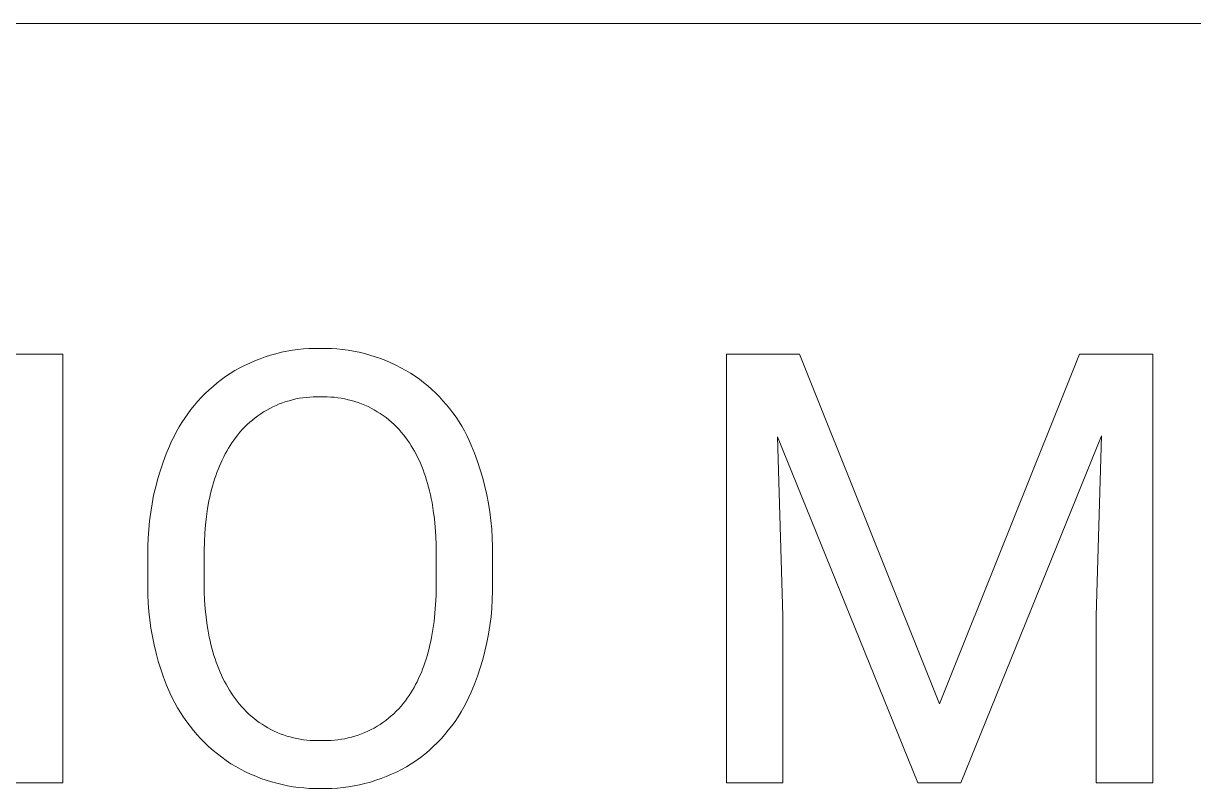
# Model space of a CAD drawing. Header units: millimetres. Extents: x 430 to 4403, y -1522 to 1254.
# Drawn here: x 3274.1 to 3376.9, y -1145.3 to -1078.1 of the extents above; entities that cross this region are included whole.
import ezdxf

# ---------------------------------------------------------------- set-up
doc = ezdxf.new("R2010")
doc.units = ezdxf.units.MM
doc.header["$MEASUREMENT"] = 0
doc.layers.add('Domyślny', color=7, linetype='Continuous', true_color=0x000000)

msp = doc.modelspace()

# ---------------------------------------------------------------- linework, layer by layer
at = {"layer": 'Domyślny', "color": 18, "lineweight": 15, "true_color": 0x000000}
for p, q in [((4399.22, -1078.09), (2901.53, -1078.09)), ((3297.25, -1106.89), (3297.73, -1106.8)), ((3297.73, -1106.8), (3298.22, -1106.74)), ((3298.22, -1106.74), (3298.7, -1106.69)), ((3298.7, -1106.69), (3299.19, -1106.65)), ((3299.19, -1106.65), (3299.68, -1106.64)), ((3299.68, -1106.64), (3300.17, -1106.64)), ((3300.17, -1106.64), (3300.67, -1106.64)), ((3300.67, -1106.64), (3301.16, -1106.65)), ((3301.16, -1106.65), (3301.65, -1106.69)), ((3301.65, -1106.69), (3302.14, -1106.73)), ((3302.14, -1106.73), (3302.62, -1106.8)), ((3302.62, -1106.8), (3303.11, -1106.88)), ((3272.62, -1107.15), (3277.56, -1107.15)), ((3277.56, -1107.15), (3277.56, -1144.78)), ((3293.99, -1107.92), (3294.44, -1107.72)), ((3294.44, -1107.72), (3294.89, -1107.54)), ((3294.89, -1107.54), (3295.35, -1107.38)), ((3295.35, -1107.38), (3295.82, -1107.23)), ((3295.82, -1107.23), (3296.29, -1107.1)), ((3296.29, -1107.1), (3296.77, -1106.98)), ((3296.77, -1106.98), (3297.25, -1106.89)), ((3303.11, -1106.88), (3303.59, -1106.98)), ((3303.59, -1106.98), (3304.07, -1107.09)), ((3304.07, -1107.09), (3304.54, -1107.22)), ((3304.54, -1107.22), (3305.01, -1107.37)), ((3305.01, -1107.37), (3305.48, -1107.53)), ((3305.48, -1107.53), (3305.93, -1107.71)), ((3305.93, -1107.71), (3306.39, -1107.9)), ((3335.86, -1144.78), (3335.86, -1107.15)), ((3335.86, -1107.15), (3342.26, -1107.15)), ((3342.26, -1107.15), (3354.56, -1137.85)), ((3354.56, -1137.85), (3366.86, -1107.15)), ((3366.86, -1107.15), (3373.3, -1107.15)), ((3373.3, -1107.15), (3373.3, -1144.78)), ((3291.87, -1109.11), (3292.26, -1108.85)), ((3292.26, -1108.85), (3292.68, -1108.59)), ((3292.68, -1108.59), (3293.11, -1108.35)), ((3293.11, -1108.35), (3293.54, -1108.13)), ((3293.54, -1108.13), (3293.99, -1107.92)), ((3306.39, -1107.9), (3306.83, -1108.11)), ((3306.83, -1108.11), (3307.27, -1108.33)), ((3307.27, -1108.33), (3307.7, -1108.57)), ((3307.7, -1108.57), (3308.12, -1108.82)), ((3308.12, -1108.82), (3308.51, -1109.08)), ((3290.77, -1109.97), (3291.13, -1109.67)), ((3291.13, -1109.67), (3291.5, -1109.38)), ((3291.5, -1109.38), (3291.87, -1109.11)), ((3308.51, -1109.08), (3308.89, -1109.35)), ((3308.89, -1109.35), (3309.26, -1109.63)), ((3309.26, -1109.63), (3309.62, -1109.93)), ((3309.62, -1109.93), (3309.97, -1110.24)), ((3289.43, -1111.28), (3289.75, -1110.93)), ((3289.75, -1110.93), (3290.08, -1110.6)), ((3290.08, -1110.6), (3290.42, -1110.28)), ((3290.42, -1110.28), (3290.77, -1109.97)), ((3298.95, -1110.94), (3298.65, -1110.97)), ((3299.26, -1110.91), (3298.95, -1110.94)), ((3299.56, -1110.9), (3299.26, -1110.91)), ((3299.87, -1110.89), (3299.56, -1110.9)), ((3300.17, -1110.9), (3299.87, -1110.89)), ((3300.48, -1110.89), (3300.17, -1110.9)), ((3300.79, -1110.89), (3300.48, -1110.89)), ((3301.1, -1110.91), (3300.79, -1110.89)), ((3301.41, -1110.93), (3301.1, -1110.91)), ((3301.72, -1110.97), (3301.41, -1110.93)), ((3309.97, -1110.24), (3310.31, -1110.55)), ((3310.31, -1110.55), (3310.64, -1110.88)), ((3310.64, -1110.88), (3310.96, -1111.23)), ((3288.83, -1111.99), (3289.13, -1111.63)), ((3289.13, -1111.63), (3289.43, -1111.28)), ((3295.74, -1111.91), (3295.48, -1112.05)), ((3296.02, -1111.77), (3295.74, -1111.91)), ((3296.3, -1111.64), (3296.02, -1111.77)), ((3296.58, -1111.52), (3296.3, -1111.64)), ((3296.86, -1111.41), (3296.58, -1111.52)), ((3297.15, -1111.31), (3296.86, -1111.41)), ((3297.45, -1111.23), (3297.15, -1111.31)), ((3297.74, -1111.15), (3297.45, -1111.23)), ((3298.04, -1111.08), (3297.74, -1111.15)), ((3298.34, -1111.02), (3298.04, -1111.08)), ((3298.65, -1110.97), (3298.34, -1111.02)), ((3302.02, -1111.01), (3301.72, -1110.97)), ((3302.33, -1111.07), (3302.02, -1111.01)), ((3302.63, -1111.14), (3302.33, -1111.07)), ((3302.93, -1111.21), (3302.63, -1111.14)), ((3303.23, -1111.3), (3302.93, -1111.21)), ((3303.52, -1111.4), (3303.23, -1111.3)), ((3303.81, -1111.51), (3303.52, -1111.4)), ((3304.1, -1111.63), (3303.81, -1111.51)), ((3304.38, -1111.75), (3304.1, -1111.63)), ((3304.65, -1111.89), (3304.38, -1111.75)), ((3304.93, -1112.04), (3304.65, -1111.89)), ((3310.96, -1111.23), (3311.26, -1111.58)), ((3311.26, -1111.58), (3311.56, -1111.94)), ((3311.56, -1111.94), (3311.84, -1112.31)), ((3288.03, -1113.14), (3288.28, -1112.75)), ((3288.28, -1112.75), (3288.55, -1112.37)), ((3288.55, -1112.37), (3288.83, -1111.99)), ((3294.22, -1112.93), (3293.99, -1113.13)), ((3294.46, -1112.73), (3294.22, -1112.93)), ((3294.7, -1112.55), (3294.46, -1112.73)), ((3294.96, -1112.38), (3294.7, -1112.55)), ((3295.21, -1112.21), (3294.96, -1112.38)), ((3295.48, -1112.05), (3295.21, -1112.21)), ((3305.19, -1112.2), (3304.93, -1112.04)), ((3305.45, -1112.36), (3305.19, -1112.2)), ((3305.71, -1112.54), (3305.45, -1112.36)), ((3305.96, -1112.72), (3305.71, -1112.54)), ((3306.2, -1112.92), (3305.96, -1112.72)), ((3306.43, -1113.12), (3306.2, -1112.92)), ((3311.84, -1112.31), (3312.11, -1112.69)), ((3312.11, -1112.69), (3312.37, -1113.08)), ((3287.34, -1114.36), (3287.55, -1113.95)), ((3287.55, -1113.95), (3287.78, -1113.54)), ((3287.78, -1113.54), (3288.03, -1113.14)), ((3293.13, -1114), (3292.94, -1114.24)), ((3293.33, -1113.77), (3293.13, -1114)), ((3293.54, -1113.55), (3293.33, -1113.77)), ((3293.76, -1113.33), (3293.54, -1113.55)), ((3293.99, -1113.13), (3293.76, -1113.33)), ((3306.66, -1113.33), (3306.43, -1113.12)), ((3306.88, -1113.54), (3306.66, -1113.33)), ((3307.1, -1113.77), (3306.88, -1113.54)), ((3307.3, -1114), (3307.1, -1113.77)), ((3307.5, -1114.24), (3307.3, -1114)), ((3312.37, -1113.08), (3312.61, -1113.48)), ((3312.61, -1113.48), (3312.84, -1113.88)), ((3312.84, -1113.88), (3313.05, -1114.3)), ((3286.94, -1115.21), (3287.13, -1114.78)), ((3287.13, -1114.78), (3287.34, -1114.36)), ((3292.42, -1114.94), (3292.27, -1115.17)), ((3292.59, -1114.71), (3292.42, -1114.94)), ((3292.75, -1114.48), (3292.59, -1114.71)), ((3292.94, -1114.24), (3292.75, -1114.48)), ((3307.69, -1114.48), (3307.5, -1114.24)), ((3307.85, -1114.71), (3307.69, -1114.48)), ((3308.01, -1114.94), (3307.85, -1114.71)), ((3308.17, -1115.18), (3308.01, -1114.94)), ((3313.05, -1114.3), (3313.26, -1114.72)), ((3313.26, -1114.72), (3313.44, -1115.14)), ((3352.65, -1144.78), (3340.33, -1114.39)), ((3340.33, -1114.39), (3340.82, -1130.12)), ((3368.8, -1114.31), (3356.44, -1144.78)), ((3368.34, -1130.12), (3368.8, -1114.31)), ((3286.38, -1116.62), (3286.65, -1115.91)), ((3286.65, -1115.91), (3286.94, -1115.21)), ((3291.83, -1115.91), (3291.7, -1116.17)), ((3291.97, -1115.66), (3291.83, -1115.91)), ((3292.12, -1115.41), (3291.97, -1115.66)), ((3292.27, -1115.17), (3292.12, -1115.41)), ((3308.32, -1115.42), (3308.17, -1115.18)), ((3308.46, -1115.67), (3308.32, -1115.42)), ((3308.6, -1115.93), (3308.46, -1115.67)), ((3308.73, -1116.19), (3308.6, -1115.93)), ((3313.44, -1115.14), (3313.73, -1115.85)), ((3313.73, -1115.85), (3313.99, -1116.56)), ((3286.14, -1117.34), (3286.38, -1116.62)), ((3291.32, -1116.98), (3291.21, -1117.26)), ((3291.44, -1116.71), (3291.32, -1116.98)), ((3291.57, -1116.44), (3291.44, -1116.71)), ((3291.7, -1116.17), (3291.57, -1116.44)), ((3308.86, -1116.46), (3308.73, -1116.19)), ((3308.98, -1116.73), (3308.86, -1116.46)), ((3309.1, -1117.01), (3308.98, -1116.73)), ((3309.22, -1117.3), (3309.1, -1117.01)), ((3313.99, -1116.56), (3314.24, -1117.29)), ((3285.73, -1118.79), (3285.92, -1118.06)), ((3285.92, -1118.06), (3286.14, -1117.34)), ((3290.9, -1118.13), (3290.8, -1118.44)), ((3291, -1117.84), (3290.9, -1118.13)), ((3291.1, -1117.55), (3291, -1117.84)), ((3291.21, -1117.26), (3291.1, -1117.55)), ((3309.32, -1117.6), (3309.22, -1117.3)), ((3309.43, -1117.9), (3309.32, -1117.6)), ((3309.52, -1118.2), (3309.43, -1117.9)), ((3314.24, -1117.29), (3314.45, -1118.02)), ((3314.45, -1118.02), (3314.65, -1118.76)), ((3285.55, -1119.53), (3285.73, -1118.79)), ((3290.63, -1119.06), (3290.55, -1119.38)), ((3290.71, -1118.75), (3290.63, -1119.06)), ((3290.8, -1118.44), (3290.71, -1118.75)), ((3309.61, -1118.51), (3309.52, -1118.2)), ((3309.7, -1118.83), (3309.61, -1118.51)), ((3309.78, -1119.16), (3309.7, -1118.83)), ((3309.86, -1119.49), (3309.78, -1119.16)), ((3314.65, -1118.76), (3314.81, -1119.5)), ((3285.41, -1120.28), (3285.55, -1119.53)), ((3290.41, -1120.03), (3290.29, -1120.71)), ((3290.48, -1119.7), (3290.41, -1120.03)), ((3290.55, -1119.38), (3290.48, -1119.7)), ((3309.93, -1119.82), (3309.86, -1119.49)), ((3310, -1120.17), (3309.93, -1119.82)), ((3310.11, -1120.87), (3310, -1120.17)), ((3314.81, -1119.5), (3314.96, -1120.25)), ((3285.19, -1121.78), (3285.29, -1121.02)), ((3285.29, -1121.02), (3285.41, -1120.28)), ((3290.29, -1120.71), (3290.19, -1121.41)), ((3310.21, -1121.6), (3310.11, -1120.87)), ((3314.96, -1120.25), (3315.08, -1121)), ((3315.08, -1121), (3315.17, -1121.76)), ((3285.12, -1122.53), (3285.19, -1121.78)), ((3290.11, -1122.13), (3290.05, -1122.87)), ((3290.19, -1121.41), (3290.11, -1122.13)), ((3310.28, -1122.35), (3310.21, -1121.6)), ((3315.17, -1121.76), (3315.25, -1122.52)), ((3285.05, -1124.04), (3285.07, -1123.29)), ((3285.07, -1123.29), (3285.12, -1122.53)), ((3290.05, -1122.87), (3290.01, -1123.63)), ((3310.33, -1123.12), (3310.28, -1122.35)), ((3310.36, -1123.92), (3310.33, -1123.12)), ((3315.25, -1122.52), (3315.29, -1123.28)), ((3315.29, -1123.28), (3315.31, -1124.04)), ((3285.05, -1124.8), (3285.05, -1124.04)), ((3290.01, -1123.63), (3289.99, -1124.42)), ((3310.37, -1124.75), (3310.36, -1123.92)), ((3315.31, -1124.04), (3315.31, -1124.8)), ((3285.05, -1127.51), (3285.05, -1124.8)), ((3289.99, -1124.42), (3289.99, -1127.18)), ((3310.37, -1127.54), (3310.37, -1124.75)), ((3315.31, -1124.8), (3315.31, -1127.18)), ((3289.99, -1127.18), (3290, -1127.98)), ((3315.31, -1127.18), (3315.31, -1127.94)), ((3285.05, -1128.26), (3285.05, -1127.51)), ((3285.08, -1129), (3285.05, -1128.26)), ((3290, -1127.98), (3290.03, -1128.76)), ((3310.31, -1129.13), (3310.35, -1128.34)), ((3310.35, -1128.34), (3310.37, -1127.54)), ((3315.31, -1127.94), (3315.29, -1128.71)), ((3285.13, -1129.74), (3285.08, -1129)), ((3290.03, -1128.76), (3290.08, -1129.52)), ((3310.25, -1129.88), (3310.31, -1129.13)), ((3315.29, -1128.71), (3315.25, -1129.47)), ((3285.21, -1130.47), (3285.13, -1129.74)), ((3285.31, -1131.21), (3285.21, -1130.47)), ((3290.08, -1129.52), (3290.16, -1130.25)), ((3290.16, -1130.25), (3290.25, -1130.96)), ((3310.18, -1130.62), (3310.25, -1129.88)), ((3315.18, -1130.22), (3315.08, -1130.98)), ((3315.25, -1129.47), (3315.18, -1130.22)), ((3340.82, -1130.12), (3340.82, -1144.78)), ((3368.34, -1144.78), (3368.34, -1130.12)), ((3285.44, -1131.94), (3285.31, -1131.21)), ((3290.25, -1130.96), (3290.31, -1131.31)), ((3290.31, -1131.31), (3290.37, -1131.66)), ((3309.96, -1132.02), (3310.08, -1131.33)), ((3310.08, -1131.33), (3310.18, -1130.62)), ((3315.08, -1130.98), (3314.96, -1131.73)), ((3285.59, -1132.66), (3285.44, -1131.94)), ((3290.37, -1131.66), (3290.43, -1131.99)), ((3290.43, -1131.99), (3290.5, -1132.32)), ((3290.5, -1132.32), (3290.58, -1132.65)), ((3309.82, -1132.68), (3309.89, -1132.35)), ((3309.89, -1132.35), (3309.96, -1132.02)), ((3314.82, -1132.48), (3314.65, -1133.22)), ((3314.96, -1131.73), (3314.82, -1132.48)), ((3285.76, -1133.39), (3285.59, -1132.66)), ((3285.96, -1134.1), (3285.76, -1133.39)), ((3290.58, -1132.65), (3290.66, -1132.97)), ((3290.66, -1132.97), (3290.75, -1133.29)), ((3290.75, -1133.29), (3290.84, -1133.6)), ((3309.57, -1133.63), (3309.66, -1133.32)), ((3309.66, -1133.32), (3309.74, -1133)), ((3309.74, -1133), (3309.82, -1132.68)), ((3314.65, -1133.22), (3314.46, -1133.96)), ((3286.18, -1134.81), (3285.96, -1134.1)), ((3290.84, -1133.6), (3290.94, -1133.9)), ((3290.94, -1133.9), (3291.04, -1134.2)), ((3291.04, -1134.2), (3291.15, -1134.49)), ((3291.15, -1134.49), (3291.27, -1134.78)), ((3309.17, -1134.82), (3309.28, -1134.53)), ((3309.28, -1134.53), (3309.38, -1134.24)), ((3309.38, -1134.24), (3309.48, -1133.94)), ((3309.48, -1133.94), (3309.57, -1133.63)), ((3314.46, -1133.96), (3314.24, -1134.69)), ((3286.42, -1135.51), (3286.18, -1134.81)), ((3286.69, -1136.2), (3286.42, -1135.51)), ((3291.27, -1134.78), (3291.39, -1135.07)), ((3291.39, -1135.07), (3291.51, -1135.34)), ((3291.51, -1135.34), (3291.64, -1135.62)), ((3291.64, -1135.62), (3291.78, -1135.88)), ((3308.82, -1135.64), (3308.94, -1135.37)), ((3308.94, -1135.37), (3309.06, -1135.1)), ((3309.06, -1135.1), (3309.17, -1134.82)), ((3314, -1135.41), (3313.73, -1136.12)), ((3314.24, -1134.69), (3314, -1135.41)), ((3286.98, -1136.88), (3286.69, -1136.2)), ((3291.78, -1135.88), (3291.92, -1136.14)), ((3291.92, -1136.14), (3292.06, -1136.4)), ((3292.06, -1136.4), (3292.21, -1136.65)), ((3292.21, -1136.65), (3292.37, -1136.9)), ((3308.28, -1136.66), (3308.42, -1136.41)), ((3308.42, -1136.41), (3308.56, -1136.16)), ((3308.56, -1136.16), (3308.69, -1135.91)), ((3308.69, -1135.91), (3308.82, -1135.64)), ((3313.73, -1136.12), (3313.44, -1136.83)), ((3287.19, -1137.32), (3286.98, -1136.88)), ((3287.42, -1137.76), (3287.19, -1137.32)), ((3292.37, -1136.9), (3292.53, -1137.14)), ((3292.53, -1137.14), (3292.7, -1137.37)), ((3292.7, -1137.37), (3292.88, -1137.61)), ((3292.88, -1137.61), (3293.06, -1137.85)), ((3307.47, -1137.82), (3307.66, -1137.58)), ((3307.66, -1137.58), (3307.82, -1137.36)), ((3307.82, -1137.36), (3307.98, -1137.13)), ((3307.98, -1137.13), (3308.13, -1136.9)), ((3308.13, -1136.9), (3308.28, -1136.66)), ((3313.24, -1137.28), (3313.03, -1137.72)), ((3313.44, -1136.83), (3313.24, -1137.28)), ((3287.65, -1138.19), (3287.42, -1137.76)), ((3287.91, -1138.61), (3287.65, -1138.19)), ((3288.17, -1139.02), (3287.91, -1138.61)), ((3293.06, -1137.85), (3293.26, -1138.08)), ((3293.26, -1138.08), (3293.46, -1138.3)), ((3293.46, -1138.3), (3293.67, -1138.52)), ((3293.67, -1138.52), (3293.89, -1138.73)), ((3306.64, -1138.72), (3306.86, -1138.51)), ((3306.86, -1138.51), (3307.07, -1138.28)), ((3307.07, -1138.28), (3307.28, -1138.06)), ((3307.28, -1138.06), (3307.47, -1137.82)), ((3312.56, -1138.57), (3312.3, -1138.99)), ((3312.8, -1138.15), (3312.56, -1138.57)), ((3313.03, -1137.72), (3312.8, -1138.15)), ((3288.45, -1139.42), (3288.17, -1139.02)), ((3288.75, -1139.81), (3288.45, -1139.42)), ((3293.89, -1138.73), (3294.11, -1138.93)), ((3294.11, -1138.93), (3294.34, -1139.12)), ((3294.34, -1139.12), (3294.58, -1139.31)), ((3294.58, -1139.31), (3294.82, -1139.49)), ((3294.82, -1139.49), (3295.07, -1139.65)), ((3295.07, -1139.65), (3295.33, -1139.81)), ((3305.18, -1139.82), (3305.44, -1139.66)), ((3305.44, -1139.66), (3305.69, -1139.49)), ((3305.69, -1139.49), (3305.94, -1139.31)), ((3305.94, -1139.31), (3306.18, -1139.12)), ((3306.18, -1139.12), (3306.41, -1138.92)), ((3306.41, -1138.92), (3306.64, -1138.72)), ((3312.02, -1139.4), (3311.74, -1139.79)), ((3312.3, -1138.99), (3312.02, -1139.4)), ((3289.05, -1140.2), (3288.75, -1139.81)), ((3289.37, -1140.57), (3289.05, -1140.2)), ((3289.7, -1140.93), (3289.37, -1140.57)), ((3295.33, -1139.81), (3295.59, -1139.97)), ((3295.59, -1139.97), (3295.85, -1140.11)), ((3295.85, -1140.11), (3296.12, -1140.24)), ((3296.12, -1140.24), (3296.4, -1140.36)), ((3296.4, -1140.36), (3296.67, -1140.48)), ((3296.67, -1140.48), (3296.96, -1140.58)), ((3296.96, -1140.58), (3297.24, -1140.68)), ((3297.24, -1140.68), (3297.53, -1140.76)), ((3297.53, -1140.76), (3297.82, -1140.84)), ((3302.94, -1140.78), (3303.23, -1140.7)), ((3303.23, -1140.7), (3303.52, -1140.6)), ((3303.52, -1140.6), (3303.81, -1140.49)), ((3303.81, -1140.49), (3304.09, -1140.38)), ((3304.09, -1140.38), (3304.37, -1140.25)), ((3304.37, -1140.25), (3304.65, -1140.12)), ((3304.65, -1140.12), (3304.92, -1139.98)), ((3304.92, -1139.98), (3305.18, -1139.82)), ((3311.12, -1140.55), (3310.79, -1140.92)), ((3311.43, -1140.18), (3311.12, -1140.55)), ((3311.74, -1139.79), (3311.43, -1140.18)), ((3290.05, -1141.28), (3289.7, -1140.93)), ((3290.4, -1141.62), (3290.05, -1141.28)), ((3290.77, -1141.94), (3290.4, -1141.62)), ((3297.82, -1140.84), (3298.12, -1140.9)), ((3298.12, -1140.9), (3298.41, -1140.96)), ((3298.41, -1140.96), (3298.71, -1141)), ((3298.71, -1141), (3299.01, -1141.04)), ((3299.01, -1141.04), (3299.31, -1141.06)), ((3299.31, -1141.06), (3299.61, -1141.08)), ((3299.61, -1141.08), (3299.91, -1141.08)), ((3299.91, -1141.08), (3300.21, -1141.07)), ((3300.21, -1141.07), (3300.52, -1141.08)), ((3300.52, -1141.08), (3300.82, -1141.08)), ((3300.82, -1141.08), (3301.13, -1141.07)), ((3301.13, -1141.07), (3301.44, -1141.05)), ((3301.44, -1141.05), (3301.74, -1141.02)), ((3301.74, -1141.02), (3302.04, -1140.97)), ((3302.04, -1140.97), (3302.34, -1140.92)), ((3302.34, -1140.92), (3302.64, -1140.85)), ((3302.64, -1140.85), (3302.94, -1140.78)), ((3310.1, -1141.61), (3309.74, -1141.94)), ((3310.45, -1141.27), (3310.1, -1141.61)), ((3310.79, -1140.92), (3310.45, -1141.27)), ((3291.15, -1142.25), (3290.77, -1141.94)), ((3291.54, -1142.55), (3291.15, -1142.25)), ((3291.93, -1142.84), (3291.54, -1142.55)), ((3308.98, -1142.56), (3308.58, -1142.85)), ((3309.36, -1142.26), (3308.98, -1142.56)), ((3309.74, -1141.94), (3309.36, -1142.26)), ((3292.34, -1143.11), (3291.93, -1142.84)), ((3292.76, -1143.36), (3292.34, -1143.11)), ((3293.19, -1143.6), (3292.76, -1143.36)), ((3293.62, -1143.82), (3293.19, -1143.6)), ((3294.06, -1144.03), (3293.62, -1143.82)), ((3306.88, -1143.84), (3306.44, -1144.04)), ((3307.32, -1143.61), (3306.88, -1143.84)), ((3307.75, -1143.38), (3307.32, -1143.61)), ((3308.18, -1143.13), (3307.75, -1143.38)), ((3308.58, -1142.85), (3308.18, -1143.13)), ((3277.56, -1144.78), (3272.57, -1144.78)), ((3294.51, -1144.22), (3294.06, -1144.03)), ((3294.96, -1144.4), (3294.51, -1144.22)), ((3295.42, -1144.56), (3294.96, -1144.4)), ((3295.89, -1144.7), (3295.42, -1144.56)), ((3296.36, -1144.83), (3295.89, -1144.7)), ((3296.83, -1144.95), (3296.36, -1144.83)), ((3304.11, -1144.85), (3303.64, -1144.96)), ((3304.59, -1144.72), (3304.11, -1144.85)), ((3305.06, -1144.57), (3304.59, -1144.72)), ((3305.52, -1144.41), (3305.06, -1144.57)), ((3305.98, -1144.24), (3305.52, -1144.41)), ((3306.44, -1144.04), (3305.98, -1144.24)), ((3340.82, -1144.78), (3335.86, -1144.78)), ((3356.44, -1144.78), (3352.65, -1144.78)), ((3373.3, -1144.78), (3368.34, -1144.78)), ((3297.31, -1145.05), (3296.83, -1144.95)), ((3297.79, -1145.13), (3297.31, -1145.05)), ((3298.27, -1145.19), (3297.79, -1145.13)), ((3298.75, -1145.24), (3298.27, -1145.19)), ((3299.24, -1145.28), (3298.75, -1145.24)), ((3299.73, -1145.29), (3299.24, -1145.28)), ((3300.21, -1145.3), (3299.73, -1145.29)), ((3300.71, -1145.3), (3300.21, -1145.3)), ((3301.2, -1145.28), (3300.71, -1145.3)), ((3301.69, -1145.25), (3301.2, -1145.28)), ((3302.18, -1145.2), (3301.69, -1145.25)), ((3302.67, -1145.14), (3302.18, -1145.2)), ((3303.15, -1145.06), (3302.67, -1145.14)), ((3303.64, -1144.96), (3303.15, -1145.06))]:
    msp.add_line(p, q, dxfattribs=at)

doc.saveas('drawing.dxf')
